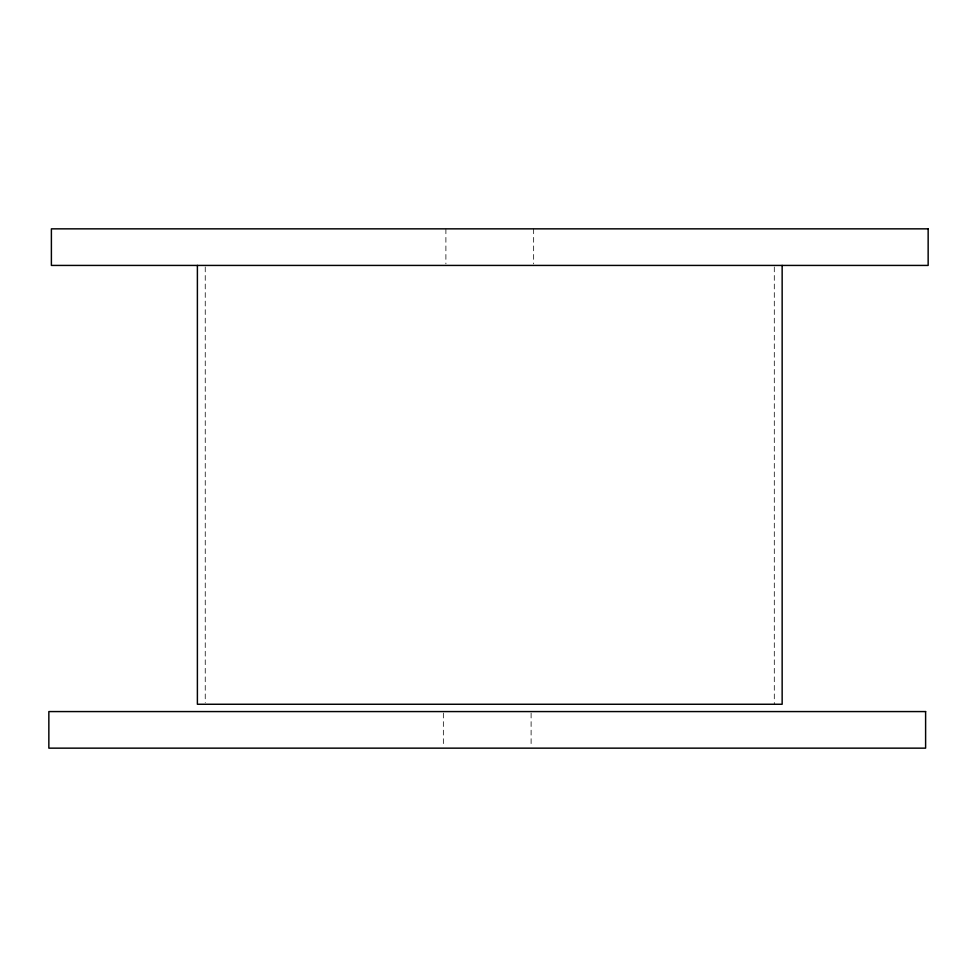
<?xml version="1.0" encoding="UTF-8"?>
<svg xmlns="http://www.w3.org/2000/svg" width="977" height="977" viewBox="0 0 977 977"><rect width="100%" height="100%" fill="white"/><g stroke="black" fill="none" stroke-linecap="round" stroke-linejoin="round"><path stroke-width="0.73" stroke-dasharray="4.88 3.66" d="M774.297 266.953L774.297 704.258M533.65 228.85L533.65 263.9M531.109 713.1L531.109 746.623M445.891 228.85L445.891 263.9M443.35 713.1L443.35 746.623M205.243 266.953L205.243 702.744"/><path stroke-width="1.47" d="M782.15 265.426L782.15 704.258L197.391 704.258L197.391 265.426M928.15 228.85L51.39 228.85L51.39 265.426L928.15 265.426L928.15 228.85M925.61 711.574L48.85 711.574L48.85 748.15L925.61 748.15L925.61 711.574"/></g></svg>
